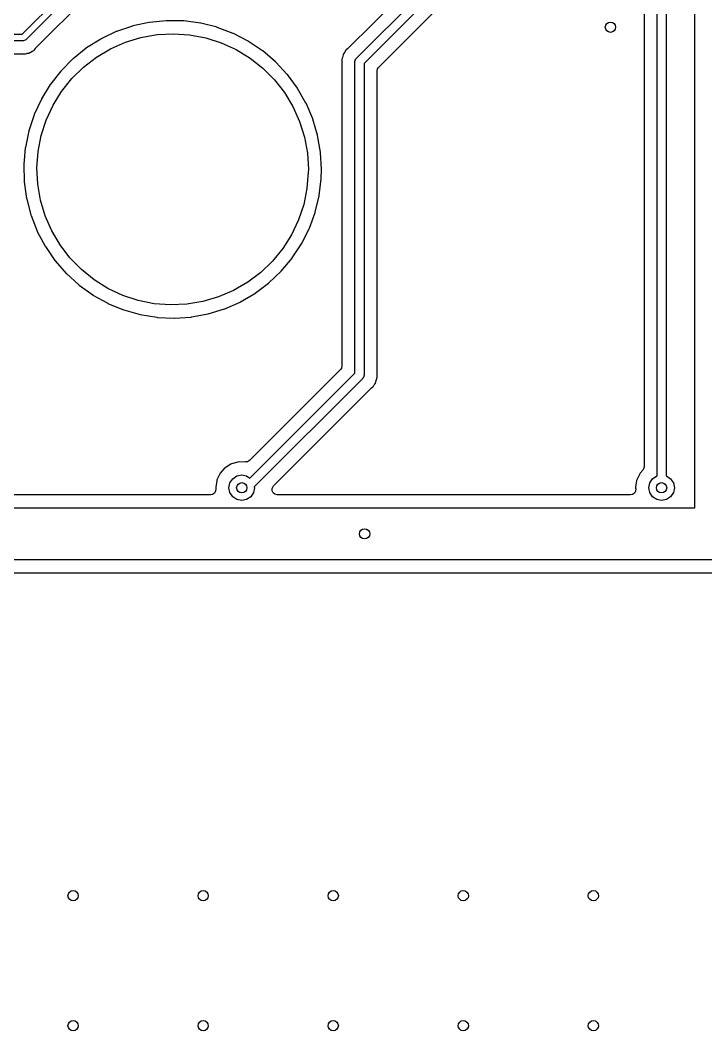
# Model space of a CAD drawing. Extents: x 0 to 4.25, y -4.33 to 0.
# Drawn here: x 1.926 to 2.453, y -1.251 to -0.473 of the extents above; entities that cross this region are included whole.
import ezdxf

# ---------------------------------------------------------------- set-up
doc = ezdxf.new("R2010")
doc.units = 0
doc.header["$MEASUREMENT"] = 0
doc.layers.add('BLACK', color=7, linetype='CONTINUOUS')

msp = doc.modelspace()

# ---------------------------------------------------------------- linework, layer by layer
at = {"layer": 'BLACK', "linetype": 'CONTINUOUS'}
for p, q in [((2.44433, -0.848504), (2.44433, -0.332567)), ((1.92723, -0.484114), (2.03945, -0.371894)), ((2.04226, -0.376161), (1.93004, -0.488382)), ((2.18414, -0.502722), (2.30709, -0.379775)), ((1.9376, -0.49493), (2.04522, -0.387313)), ((2.31059, -0.386171), (2.19011, -0.506647)), ((2.20127, -0.509609), (2.31205, -0.398829)), ((2.4224, -0.403031), (2.4224, -0.823925)), ((2.26826, -0.404486), (2.17762, -0.495126)), ((2.40542, -0.410272), (2.40542, -0.816873)), ((2.4154, -0.823925), (2.4154, -0.404481)), ((2.03805, -0.473678), (2.02515, -0.474965)), ((2.03827, -0.473668), (2.03805, -0.473678)), ((2.05123, -0.473872), (2.03827, -0.473668)), ((2.05145, -0.473888), (2.05123, -0.473872)), ((2.0643, -0.47558), (2.05145, -0.473888)), ((1.99959, -0.482103), (1.98789, -0.487681)), ((1.9998, -0.482018), (1.99959, -0.482103)), ((2.01205, -0.477821), (1.9998, -0.482018)), ((2.01227, -0.47776), (2.01205, -0.477821)), ((2.02493, -0.475), (2.01227, -0.47776)), ((2.02515, -0.474965), (2.02493, -0.475)), ((2.06452, -0.475622), (2.0643, -0.47558)), ((2.07708, -0.478778), (2.06452, -0.475622)), ((2.0773, -0.478846), (2.07708, -0.478778)), ((2.08942, -0.483426), (2.0773, -0.478846)), ((1.41496, -0.484114), (1.92723, -0.484114)), ((1.92827, -0.489114), (1.416, -0.489114)), ((1.93004, -0.488382), (1.92827, -0.489114)), ((1.98769, -0.48779), (1.97672, -0.494675)), ((1.98789, -0.487681), (1.98769, -0.48779)), ((2.00659, -0.490284), (2.0186, -0.486623)), ((2.0186, -0.486623), (2.03096, -0.484432)), ((2.03096, -0.484432), (2.0435, -0.483742)), ((2.0435, -0.483742), (2.05603, -0.484563)), ((2.05603, -0.484563), (2.06837, -0.486883)), ((2.06837, -0.486883), (2.08034, -0.49067)), ((2.08963, -0.483517), (2.08942, -0.483426)), ((2.10114, -0.48946), (2.08963, -0.483517)), ((2.10133, -0.489575), (2.10114, -0.48946)), ((2.11209, -0.496801), (2.10133, -0.489575)), ((1.9339, -0.497903), (1.93484, -0.49725)), ((1.93484, -0.49725), (1.93513, -0.497063)), ((1.93513, -0.497063), (1.93612, -0.496494)), ((1.93612, -0.496494), (1.93663, -0.496059)), ((1.93663, -0.496059), (1.93737, -0.495187)), ((1.93737, -0.495187), (1.9376, -0.49493)), ((1.97653, -0.494805), (1.96642, -0.502907)), ((1.97672, -0.494675), (1.97653, -0.494805)), ((1.98431, -0.501781), (1.9951, -0.495361)), ((1.9951, -0.495361), (2.00659, -0.490284)), ((2.08034, -0.49067), (2.09177, -0.495867)), ((2.09177, -0.495867), (2.1025, -0.5024)), ((2.11227, -0.496938), (2.11209, -0.496801)), ((2.12212, -0.505352), (2.11227, -0.496938)), ((2.17596, -0.496695), (2.17532, -0.497795)), ((2.17639, -0.496178), (2.17596, -0.496695)), ((2.17736, -0.495361), (2.17639, -0.496178)), ((2.17762, -0.495126), (2.17736, -0.495361)), ((1.42179, -0.499094), (1.92755, -0.499094)), ((1.92755, -0.499094), (1.9279, -0.49911)), ((1.9279, -0.49911), (1.92903, -0.499209)), ((1.92903, -0.499209), (1.9297, -0.49915)), ((1.9297, -0.49915), (1.9308, -0.498856)), ((1.9308, -0.498856), (1.93114, -0.49878)), ((1.93114, -0.49878), (1.93226, -0.498582)), ((1.93226, -0.498582), (1.9331, -0.498278)), ((1.9331, -0.498278), (1.9339, -0.497903)), ((1.96625, -0.503058), (1.95714, -0.512267)), ((1.96642, -0.502907), (1.96625, -0.503058)), ((1.97437, -0.509451), (1.98431, -0.501781)), ((2.1025, -0.5024), (2.11236, -0.510174)), ((2.12228, -0.505509), (2.12212, -0.505352)), ((2.17307, -0.503673), (2.17301, -0.504346)), ((2.17301, -0.504346), (2.17312, -0.505611)), ((2.1734, -0.502445), (2.17307, -0.503673)), ((2.17347, -0.502105), (2.1734, -0.502445)), ((2.17369, -0.500853), (2.17347, -0.502105)), ((2.17401, -0.499976), (2.17369, -0.500853)), ((2.17441, -0.499131), (2.17401, -0.499976)), ((2.17513, -0.49809), (2.17441, -0.499131)), ((2.17532, -0.497795), (2.17513, -0.49809)), ((2.18311, -0.505197), (2.18315, -0.504983)), ((2.18311, -0.745007), (2.18311, -0.505197)), ((2.18313, -0.504892), (2.18319, -0.504752)), ((2.18315, -0.504983), (2.18313, -0.504892)), ((2.18319, -0.504752), (2.18333, -0.504)), ((2.18333, -0.504), (2.18382, -0.503414)), ((2.18382, -0.503414), (2.18414, -0.502722)), ((1.95699, -0.512436), (1.949, -0.522633)), ((1.95714, -0.512267), (1.95699, -0.512436)), ((1.96542, -0.51826), (1.97437, -0.509451)), ((2.11236, -0.510174), (2.12121, -0.519076)), ((2.1311, -0.515), (2.12228, -0.505509)), ((2.17312, -0.505611), (2.17313, -0.50596)), ((2.17313, -0.50596), (2.17313, -0.739216)), ((2.19011, -0.506647), (2.19011, -0.746457)), ((2.20009, -0.512437), (2.20049, -0.510702)), ((2.20009, -0.745694), (2.20009, -0.512437)), ((2.20049, -0.510702), (2.20127, -0.509609)), ((1.95759, -0.52808), (1.96542, -0.51826)), ((2.12121, -0.519076), (2.12893, -0.528977)), ((2.13125, -0.515174), (2.1311, -0.515)), ((2.13892, -0.525616), (2.13125, -0.515174)), ((1.94887, -0.522818), (1.9421, -0.533865)), ((1.949, -0.522633), (1.94887, -0.522818)), ((1.95101, -0.538769), (1.95759, -0.52808)), ((2.13904, -0.525805), (2.13892, -0.525616)), ((2.14546, -0.53706), (2.13904, -0.525805)), ((1.94199, -0.534064), (1.93654, -0.545817)), ((1.9421, -0.533865), (1.94199, -0.534064)), ((2.12893, -0.528977), (2.13541, -0.539735)), ((1.94575, -0.550173), (1.95101, -0.538769)), ((2.13541, -0.539735), (2.14055, -0.551193)), ((2.14556, -0.537262), (2.14546, -0.53706)), ((2.15064, -0.54918), (2.14556, -0.537262)), ((1.93645, -0.546026), (1.93239, -0.558328)), ((1.93654, -0.545817), (1.93645, -0.546026)), ((1.9419, -0.562125), (1.94575, -0.550173)), ((2.14055, -0.551193), (2.14427, -0.563184)), ((2.15072, -0.549392), (2.15064, -0.54918)), ((2.1544, -0.561815), (2.15072, -0.549392)), ((1.93233, -0.558546), (1.9297, -0.571233)), ((1.93239, -0.558328), (1.93233, -0.558546)), ((1.93951, -0.574453), (1.9419, -0.562125)), ((2.14427, -0.563184), (2.14653, -0.575537)), ((2.15445, -0.562035), (2.1544, -0.561815)), ((2.15668, -0.574799), (2.15445, -0.562035)), ((1.92967, -0.571456), (1.92851, -0.584362)), ((1.9297, -0.571233), (1.92967, -0.571456)), ((1.93863, -0.586978), (1.93951, -0.574453)), ((2.15671, -0.575023), (2.15668, -0.574799)), ((2.15745, -0.587985), (2.15671, -0.575023)), ((2.14653, -0.575537), (2.14728, -0.588071)), ((1.92851, -0.584362), (1.92851, -0.584587)), ((1.92851, -0.584587), (1.92885, -0.597539)), ((1.93925, -0.59952), (1.93863, -0.586978)), ((2.14726, -0.590256), (2.14624, -0.602771)), ((2.14728, -0.588071), (2.14726, -0.590256)), ((2.15723, -0.595173), (2.15745, -0.588158)), ((2.15745, -0.588158), (2.15745, -0.587985)), ((1.92885, -0.597539), (1.92887, -0.597764)), ((1.92887, -0.597764), (1.93069, -0.610592)), ((2.15566, -0.608236), (2.15722, -0.595347)), ((2.15722, -0.595347), (2.15723, -0.595173)), ((1.94138, -0.611895), (1.93925, -0.59952)), ((2.14624, -0.602771), (2.14373, -0.615074)), ((1.93069, -0.610592), (1.93074, -0.610813)), ((1.93074, -0.610813), (1.93402, -0.623346)), ((1.94498, -0.623925), (1.94138, -0.611895)), ((2.1526, -0.621056), (2.15562, -0.608457)), ((2.15562, -0.608457), (2.15566, -0.608236)), ((2.14373, -0.615074), (2.13975, -0.626985)), ((2.14808, -0.63344), (2.15253, -0.621273)), ((2.15253, -0.621273), (2.1526, -0.621056)), ((1.93402, -0.623346), (1.93409, -0.62356)), ((1.93409, -0.62356), (1.9388, -0.635632)), ((1.94999, -0.635436), (1.94498, -0.623925)), ((2.13975, -0.626985), (2.13438, -0.638333)), ((1.9388, -0.635632), (1.93889, -0.635837)), ((1.93889, -0.635837), (1.94496, -0.647288)), ((1.95636, -0.646261), (1.94999, -0.635436)), ((2.14217, -0.645223), (2.14799, -0.633647)), ((2.14799, -0.633647), (2.14808, -0.63344)), ((2.13438, -0.638333), (2.12768, -0.648952)), ((2.14205, -0.645418), (2.14217, -0.645223)), ((1.94496, -0.647288), (1.94507, -0.647481)), ((1.94507, -0.647481), (1.95241, -0.658158)), ((1.96397, -0.656243), (1.95636, -0.646261)), ((2.12768, -0.648952), (2.11975, -0.65869)), ((2.13494, -0.656247), (2.14205, -0.645418)), ((1.95241, -0.658158), (1.95255, -0.658337)), ((1.95255, -0.658337), (1.96107, -0.6681)), ((1.97274, -0.665237), (1.96397, -0.656243)), ((2.11975, -0.65869), (2.11071, -0.667405)), ((2.1265, -0.666368), (2.13481, -0.656429)), ((2.13481, -0.656429), (2.13494, -0.656247)), ((1.96107, -0.6681), (1.96123, -0.668262)), ((1.96123, -0.668262), (1.97081, -0.676982)), ((1.98252, -0.673114), (1.97274, -0.665237)), ((2.11071, -0.667405), (2.10069, -0.67497)), ((2.11694, -0.675451), (2.12634, -0.666532)), ((2.12634, -0.666532), (2.1265, -0.666368)), ((1.99317, -0.679758), (1.98252, -0.673114)), ((2.10069, -0.67497), (2.08983, -0.681277)), ((2.10641, -0.683377), (2.11677, -0.675597)), ((2.11677, -0.675597), (2.11694, -0.675451)), ((1.97081, -0.676982), (1.97098, -0.677124)), ((1.97098, -0.677124), (1.98151, -0.684685)), ((2.00455, -0.685075), (1.99317, -0.679758)), ((2.08983, -0.681277), (2.07829, -0.686234)), ((2.09503, -0.690039), (2.10622, -0.683501)), ((2.10622, -0.683501), (2.10641, -0.683377)), ((1.98151, -0.684685), (1.9817, -0.684805)), ((1.9817, -0.684805), (1.99302, -0.691107)), ((1.99302, -0.691107), (1.99322, -0.691205)), ((1.99322, -0.691205), (2.00519, -0.696163)), ((2.01648, -0.688987), (2.00455, -0.685075)), ((2.02879, -0.691436), (2.01648, -0.688987)), ((2.04131, -0.692389), (2.02879, -0.691436)), ((2.05386, -0.69183), (2.04131, -0.692389)), ((2.06624, -0.689768), (2.05386, -0.69183)), ((2.07829, -0.686234), (2.06624, -0.689768)), ((2.08297, -0.695349), (2.09483, -0.690141)), ((2.09483, -0.690141), (2.09503, -0.690039)), ((2.00519, -0.696163), (2.0054, -0.696237)), ((2.0054, -0.696237), (2.01787, -0.699787)), ((2.01787, -0.699787), (2.01809, -0.699836)), ((2.05741, -0.701652), (2.07016, -0.699291)), ((2.07016, -0.699291), (2.07037, -0.699237)), ((2.07037, -0.699237), (2.08276, -0.695427)), ((2.08276, -0.695427), (2.08297, -0.695349)), ((2.01809, -0.699836), (2.03087, -0.70193)), ((2.03087, -0.70193), (2.0311, -0.701954)), ((2.0311, -0.701954), (2.04404, -0.702564)), ((2.04404, -0.702564), (2.04426, -0.702562)), ((2.04426, -0.702562), (2.05719, -0.70168)), ((2.05719, -0.70168), (2.05741, -0.701652)), ((2.17196, -0.742045), (2.10191, -0.812097)), ((2.10242, -0.825705), (2.18311, -0.745007)), ((2.17274, -0.740952), (2.17196, -0.742045)), ((2.17313, -0.739216), (2.17274, -0.740952)), ((2.19011, -0.746457), (2.19008, -0.746671)), ((2.20011, -0.746042), (2.20009, -0.745694)), ((2.20022, -0.747308), (2.20011, -0.746042)), ((2.18909, -0.748932), (2.10575, -0.832274)), ((2.18941, -0.748239), (2.18909, -0.748932)), ((2.1899, -0.747654), (2.18941, -0.748239)), ((2.19004, -0.746901), (2.1899, -0.747654)), ((2.1901, -0.746762), (2.19004, -0.746901)), ((2.19008, -0.746671), (2.1901, -0.746762)), ((2.19727, -0.754958), (2.19791, -0.753858)), ((2.19791, -0.753858), (2.19809, -0.753564)), ((2.19809, -0.753564), (2.19882, -0.752523)), ((2.19882, -0.752523), (2.19922, -0.751677)), ((2.19922, -0.751677), (2.19954, -0.7508)), ((2.19954, -0.7508), (2.19976, -0.749549)), ((2.19976, -0.749549), (2.19983, -0.749208)), ((2.19983, -0.749208), (2.20016, -0.747981)), ((2.20016, -0.747981), (2.20022, -0.747308)), ((2.12044, -0.831695), (2.19561, -0.756528)), ((2.19561, -0.756528), (2.19586, -0.756292)), ((2.19586, -0.756292), (2.19684, -0.755476)), ((2.19684, -0.755476), (2.19727, -0.754958)), ((2.08765, -0.814939), (2.08332, -0.817671)), ((2.08815, -0.814713), (2.08765, -0.814939)), ((2.09308, -0.813306), (2.08815, -0.814713)), ((2.09362, -0.813231), (2.09308, -0.813306)), ((2.09903, -0.813264), (2.09362, -0.813231)), ((2.1004, -0.813044), (2.09903, -0.813174)), ((2.09903, -0.813174), (2.09903, -0.813264)), ((2.10191, -0.812097), (2.1004, -0.813044)), ((2.07921, -0.822329), (2.07703, -0.826963)), ((2.07951, -0.821866), (2.07921, -0.822329)), ((2.0829, -0.818029), (2.07951, -0.821866)), ((2.08332, -0.817671), (2.0829, -0.818029)), ((2.0891, -0.826111), (2.0923, -0.823978)), ((2.0923, -0.823978), (2.09606, -0.823228)), ((2.09606, -0.823228), (2.09983, -0.823978)), ((2.09983, -0.823978), (2.10242, -0.825705)), ((2.40204, -0.822329), (2.39986, -0.826963)), ((2.40234, -0.821866), (2.40204, -0.822329)), ((2.40442, -0.819521), (2.40234, -0.821866)), ((2.40502, -0.818609), (2.40442, -0.819521)), ((2.40542, -0.816873), (2.40502, -0.818609)), ((2.41194, -0.826111), (2.41513, -0.823978)), ((2.41513, -0.823978), (2.4154, -0.823925)), ((2.4224, -0.823925), (2.42266, -0.823978)), ((2.42266, -0.823978), (2.42586, -0.826111)), ((2.07687, -0.827492), (2.07608, -0.83255)), ((2.07703, -0.826963), (2.07687, -0.827492)), ((2.08622, -0.833071), (2.08697, -0.829304)), ((2.08697, -0.829304), (2.0891, -0.826111)), ((2.12014, -0.83203), (2.12044, -0.831695)), ((2.3997, -0.827492), (2.39892, -0.83255)), ((2.39986, -0.826963), (2.3997, -0.827492)), ((2.40906, -0.833071), (2.4098, -0.829304)), ((2.4098, -0.829304), (2.41194, -0.826111)), ((2.42586, -0.826111), (2.42799, -0.829304)), ((2.42799, -0.829304), (2.42874, -0.833071)), ((2.07223, -0.838524), (1.85033, -0.838524)), ((2.07361, -0.838275), (2.07223, -0.838524)), ((2.0751, -0.837301), (2.07361, -0.838275)), ((2.07602, -0.835777), (2.0751, -0.837301)), ((2.07619, -0.834005), (2.07602, -0.835777)), ((2.07608, -0.83255), (2.07607, -0.833103)), ((2.07607, -0.833103), (2.07619, -0.834005)), ((2.08697, -0.836837), (2.08622, -0.833071)), ((2.0891, -0.840031), (2.08697, -0.836837)), ((2.10516, -0.836837), (2.10302, -0.840031)), ((2.10591, -0.833071), (2.10516, -0.836837)), ((2.10575, -0.832274), (2.10591, -0.833071)), ((2.11937, -0.833634), (2.12014, -0.83203)), ((2.11937, -0.835414), (2.11937, -0.833634)), ((2.12014, -0.837018), (2.11937, -0.835414)), ((2.12153, -0.838127), (2.12014, -0.837018)), ((2.12327, -0.838524), (2.12153, -0.838127)), ((2.39506, -0.838524), (2.12327, -0.838524)), ((2.39645, -0.838275), (2.39506, -0.838524)), ((2.39794, -0.837301), (2.39645, -0.838275)), ((2.39886, -0.835777), (2.39794, -0.837301)), ((2.39903, -0.834005), (2.39886, -0.835777)), ((2.39892, -0.83255), (2.39891, -0.833103)), ((2.39891, -0.833103), (2.39903, -0.834005)), ((2.4098, -0.836837), (2.40906, -0.833071)), ((2.41194, -0.840031), (2.4098, -0.836837)), ((2.42799, -0.836837), (2.42586, -0.840031)), ((2.42874, -0.833071), (2.42799, -0.836837)), ((2.0923, -0.842164), (2.0891, -0.840031)), ((2.09606, -0.842913), (2.0923, -0.842164)), ((2.09983, -0.842164), (2.09606, -0.842913)), ((2.10302, -0.840031), (2.09983, -0.842164)), ((2.41513, -0.842164), (2.41194, -0.840031)), ((2.4189, -0.842913), (2.41513, -0.842164)), ((2.42266, -0.842164), (2.4189, -0.842913)), ((2.42586, -0.840031), (2.42266, -0.842164)), ((1.85197, -0.848504), (2.44433, -0.848504)), ((2.90364, -0.888504), (1.85197, -0.888504)), ((1.84874, -0.898484), (2.89785, -0.898484))]:
    msp.add_line(p, q, dxfattribs=at)
at = {"layer": 'BLACK'}
for centre in [(2.37953, -0.47874), (2.09606, -0.833071), (2.4189, -0.833071), (2.19055, -0.868504), (1.96642, -1.14697), (2.06642, -1.14697), (2.16642, -1.14697), (2.26642, -1.14697), (2.36642, -1.14697), (1.96642, -1.24697), (2.06642, -1.24697), (2.16642, -1.24697), (2.26642, -1.24697), (2.36642, -1.24697)]:
    msp.add_circle(centre, 0.003937, dxfattribs=at)

doc.saveas('drawing.dxf')
